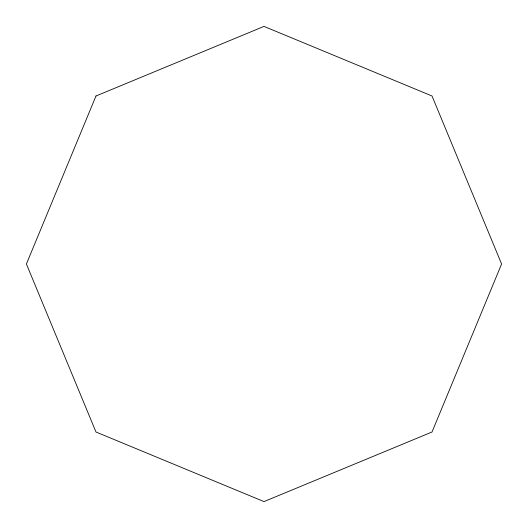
<?xml version="1.0" encoding="UTF-8"?>
<svg xmlns="http://www.w3.org/2000/svg" width="528" height="528" viewBox="0 0 528 528"><rect width="100%" height="100%" fill="white"/><g stroke="black" fill="none" stroke-linecap="round" stroke-linejoin="round"><path stroke-width="0.79" d="M95.99 95.99L26.4 264L95.99 432.01L264 501.6L432.01 432.01L501.6 264L432.01 95.99L264 26.4L95.99 95.99"/></g></svg>
